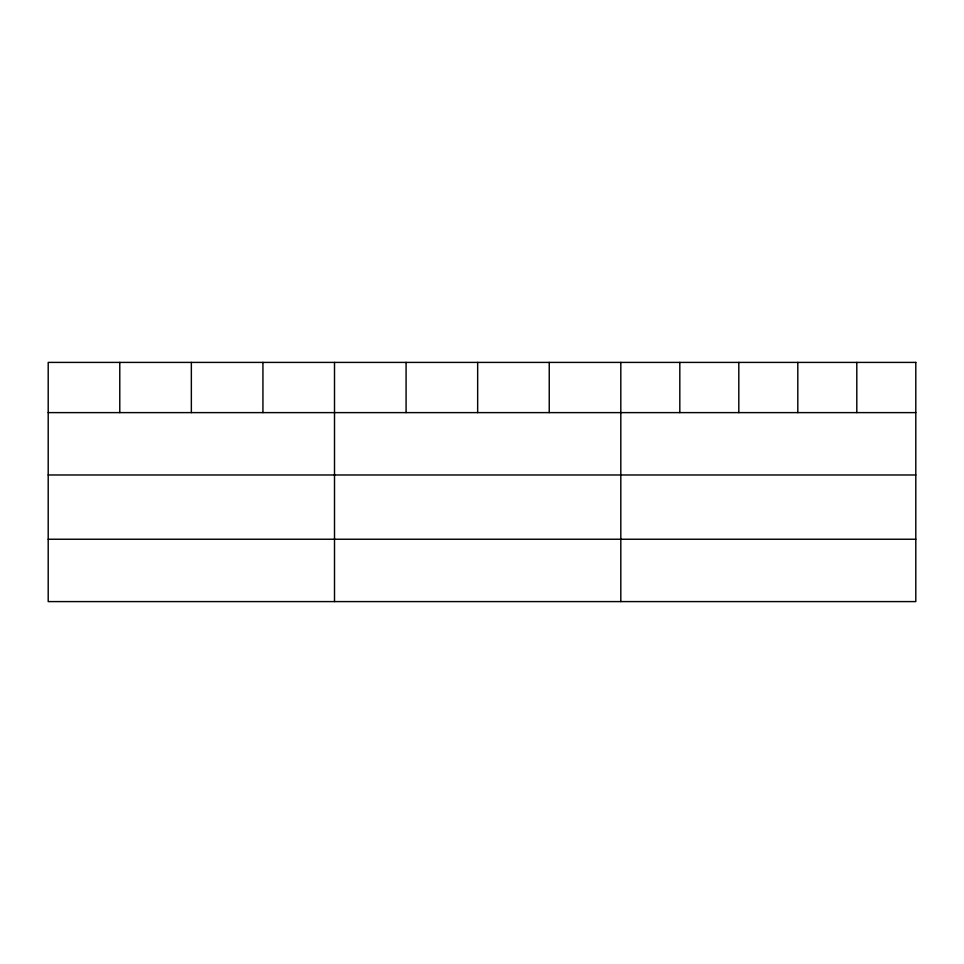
<?xml version="1.0" encoding="UTF-8"?>
<svg xmlns="http://www.w3.org/2000/svg" width="964" height="964" viewBox="0 0 964 964"><rect width="100%" height="100%" fill="white"/><g stroke="black" fill="none" stroke-linecap="round" stroke-linejoin="round"><path stroke-width="1.45" d="M48.2 412.616L915.8 412.616M48.2 474.975L915.8 474.975M48.2 539.238L915.8 539.238M856.803 362.404L856.803 412.616M797.806 362.404L797.806 412.616M738.81 362.404L738.81 412.616M679.813 362.404L679.813 412.616M620.816 362.404L620.816 601.596M549.239 362.404L549.239 412.616M477.662 362.404L477.662 412.616M406.085 362.404L406.085 412.616M334.508 362.404L334.508 601.596M262.931 362.404L262.931 412.616M191.354 362.404L191.354 412.616M119.777 362.404L119.777 412.616M915.8 362.404L48.2 362.404L48.2 601.596L915.8 601.596L915.8 362.404"/></g></svg>
